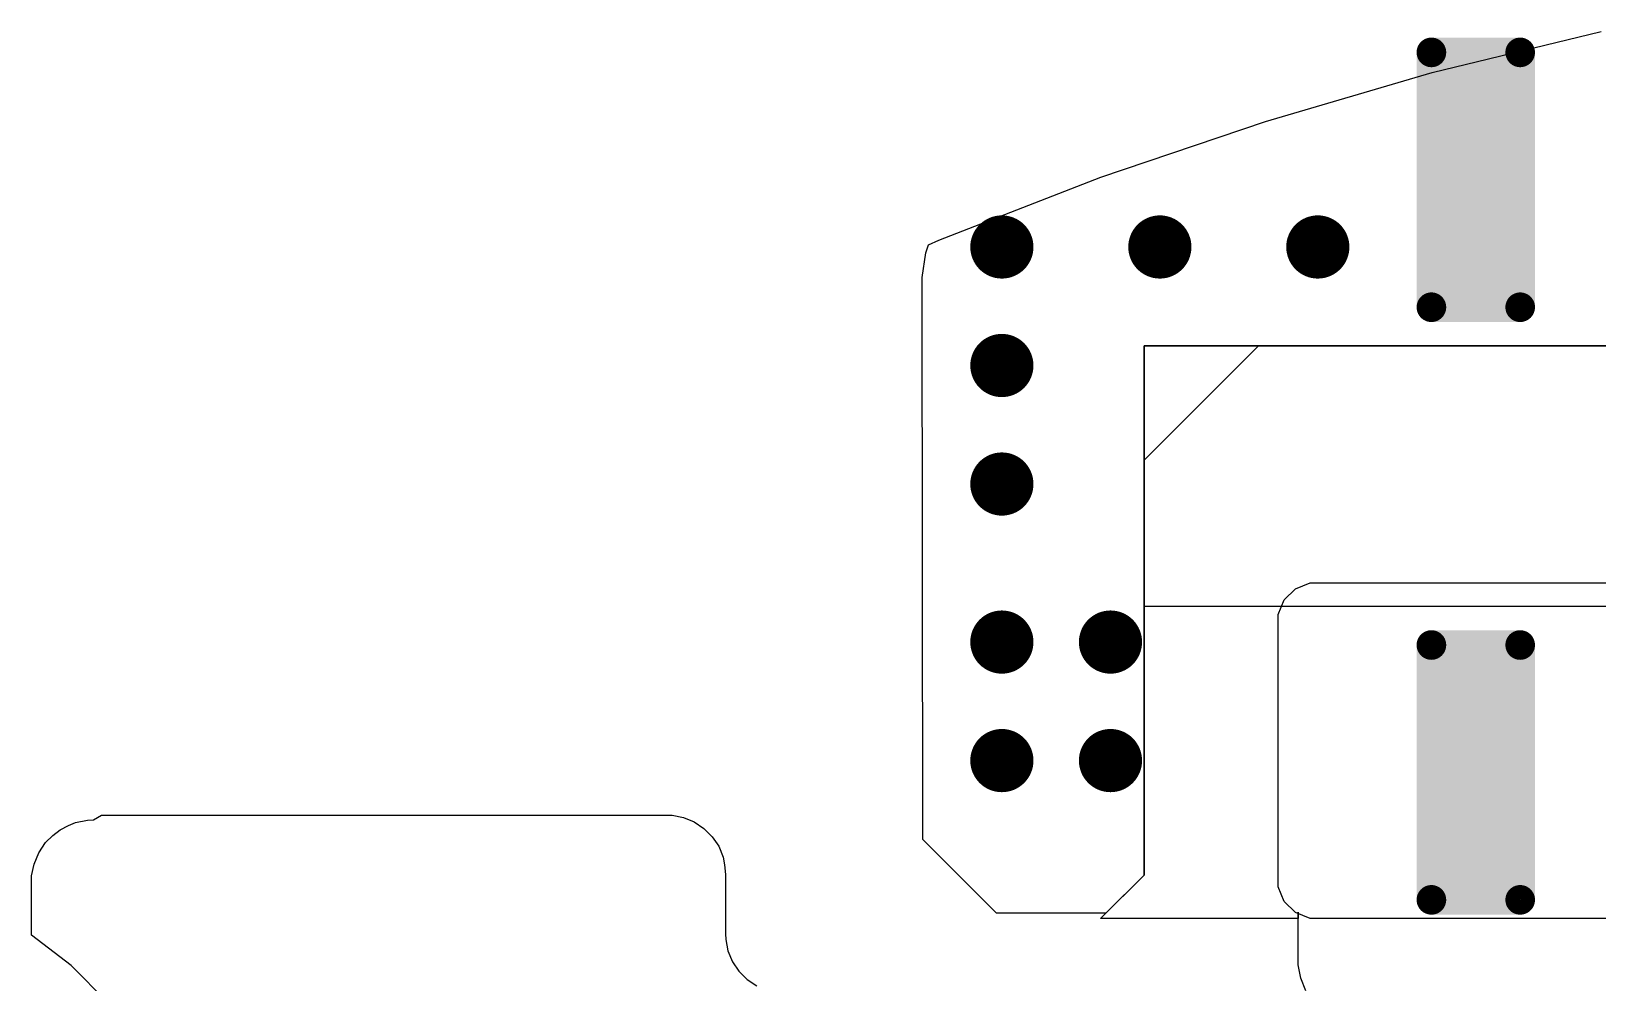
# Model space of a CAD drawing. Header units: millimetres. Extents: x 201 to 305, y 187 to 304.
# Drawn here: x 223.21 to 243.04, y 291.19 to 303.23 of the extents above; entities that cross this region are included whole.
import ezdxf

# ---------------------------------------------------------------- set-up
doc = ezdxf.new("R2010")
doc.units = ezdxf.units.MM
doc.layers.add('TopLayer', color=1, linetype='Continuous')

# ---------------------------------------------------------------- blocks, each defined once
blk = doc.blocks.new('EC_H10_165')
at = {"layer": 'TopLayer'}
for p, q in [((-1.65, -4.2), (-1.65, 4.2)), ((-1.65, 4.2), (1.65, 4.2)), ((1.65, 4.2), (1.65, -4.2)), ((1.65, -4.2), (-1.65, -4.2))]:
    blk.add_line(p, q, dxfattribs=at)
at = {"layer": 'TopLayer', "const_width": 0.188}
for points in [[(-5.456, 0.562, 1), (-5.269, 0.562, 1)], [(-2.231, 0.562, 1), (-2.044, 0.562, 1)], [(2.044, 0.562, 1), (2.231, 0.562, 1)], [(5.269, 0.562, 1), (5.456, 0.562, 1)], [(-5.456, -0.562, 1), (-5.269, -0.562, 1)], [(-2.231, -0.562, 1), (-2.044, -0.562, 1)], [(2.044, -0.562, 1), (2.231, -0.562, 1)], [(5.269, -0.562, 1), (5.456, -0.562, 1)]]:
    blk.add_lwpolyline(points, format="xyb", close=True, dxfattribs=at)
at = {"layer": 'TopLayer'}
for points in [[(-5.362, -0.75), (-2.138, -0.75), (-5.362, 0.75), (-2.138, 0.75)], [(2.138, -0.75), (5.362, -0.75), (2.138, 0.75), (5.362, 0.75)], [(-5.55, -0.562), (-1.95, -0.562), (-5.55, 0.562), (-1.95, 0.562)], [(1.95, -0.562), (5.55, -0.562), (1.95, 0.562), (5.55, 0.562)]]:
    blk.add_solid(points, dxfattribs=at)

msp = doc.modelspace()

# ---------------------------------------------------------------- linework, layer by layer
at = {"layer": 'TopLayer'}
for p, q in [((240.949, 302.706), (243.086, 303.229)), ((238.837, 302.09), (240.949, 302.706)), ((236.754, 301.383), (238.837, 302.09)), ((234.703, 300.586), (236.754, 301.383)), ((234.539, 300.426), (234.57, 300.528)), ((234.57, 300.528), (234.703, 300.586)), ((234.492, 300.114), (234.539, 300.426)), ((234.492, 299.956), (234.492, 300.114)), ((234.5, 293), (234.492, 299.956)), ((245.674, 299.25), (237.3, 299.25)), ((237.3, 299.25), (237.3, 295.95)), ((237.302, 297.802), (238.75, 299.25)), ((238.75, 299.25), (273.777, 299.25)), ((237.302, 292.552), (237.302, 297.802)), ((239.076, 296.033), (239.217, 296.174)), ((239.217, 296.174), (239.401, 296.25)), ((239.401, 296.25), (239.5, 296.25)), ((239.5, 296.25), (239.5, 296.25)), ((239.5, 296.25), (277.5, 296.25)), ((237.3, 295.95), (237.302, 295.95)), ((237.302, 295.95), (237.302, 292.552)), ((239, 295.849), (239.076, 296.033)), ((239, 295.75), (239, 295.849)), ((239, 292.5), (239, 295.75)), ((224, 293.25), (224.103, 293.309)), ((224.103, 293.309), (231.25, 293.309)), ((231.25, 293.309), (231.324, 293.309)), ((231.324, 293.309), (231.469, 293.28)), ((223.483, 293.054), (223.578, 293.123)), ((223.578, 293.123), (223.683, 293.18)), ((223.578, 293.123), (223.578, 293.123)), ((223.683, 293.18), (223.771, 293.216)), ((223.771, 293.216), (223.923, 293.246)), ((223.923, 293.246), (224, 293.25)), ((224, 293.25), (224, 293.25)), ((231.469, 293.28), (231.605, 293.224)), ((231.605, 293.224), (231.728, 293.142)), ((231.728, 293.142), (231.833, 293.037)), ((223.306, 292.834), (223.391, 292.962)), ((223.391, 292.962), (223.483, 293.054)), ((231.833, 293.037), (231.915, 292.915)), ((231.915, 292.915), (231.971, 292.778)), ((235.432, 292.068), (234.5, 293)), ((223.247, 292.691), (223.306, 292.834)), ((231.971, 292.778), (231.99, 292.682)), ((223.213, 292.463), (223.217, 292.54)), ((223.217, 292.54), (223.247, 292.691)), ((231.99, 292.682), (232, 292.559)), ((232, 292.559), (232, 292.559)), ((232, 292.559), (232, 292.559)), ((232, 292.559), (232, 291.809)), ((236.75, 292), (237.302, 292.552)), ((237.302, 292.552), (236.818, 292.068)), ((239, 292.5), (239, 292.5)), ((239, 292.401), (239, 292.5)), ((223.213, 291.791), (223.213, 292.463)), ((239.076, 292.217), (239, 292.401)), ((239.217, 292.076), (239.076, 292.217)), ((236.818, 292.068), (235.432, 292.068)), ((239.25, 292), (236.75, 292)), ((239.401, 292), (239.217, 292.076)), ((239.25, 291.5), (239.25, 292.08)), ((239.25, 292.08), (239.25, 292)), ((239.5, 292), (239.401, 292)), ((278, 292), (239.5, 292)), ((223.715, 291.405), (223.213, 291.791)), ((232, 291.809), (232.004, 291.736)), ((232.004, 291.736), (232.032, 291.591)), ((232.032, 291.591), (232.088, 291.455)), ((224.179, 290.941), (223.715, 291.405)), ((232.088, 291.455), (232.17, 291.333)), ((232.17, 291.333), (232.274, 291.229)), ((239.25, 291.414), (239.25, 291.5)), ((239.25, 291.5), (239.25, 291.5)), ((239.284, 291.245), (239.25, 291.414)), ((232.274, 291.229), (232.396, 291.148)), ((239.35, 291.086), (239.284, 291.245))]:
    msp.add_line(p, q, dxfattribs=at)
at = {"layer": 'TopLayer', "const_width": 0.4}
for points in [[(235.3, 300.5, 1), (235.7, 300.5, 1)], [(237.3, 300.5, 1), (237.7, 300.5, 1)], [(239.3, 300.5, 1), (239.7, 300.5, 1)], [(235.3, 299, 1), (235.7, 299, 1)], [(235.3, 297.5, 1), (235.7, 297.5, 1)], [(235.3, 295.5, 1), (235.7, 295.5, 1)], [(236.675, 295.5, 1), (237.075, 295.5, 1)], [(235.3, 294, 1), (235.7, 294, 1)], [(236.675, 294, 1), (237.075, 294, 1)]]:
    msp.add_lwpolyline(points, format="xyb", close=True, dxfattribs=at)

# ---------------------------------------------------------------- block references
at = {"rotation": 90}
msp.add_blockref('EC_H10_165', (241.5, 297.6), dxfattribs=at)

doc.saveas('drawing.dxf')
